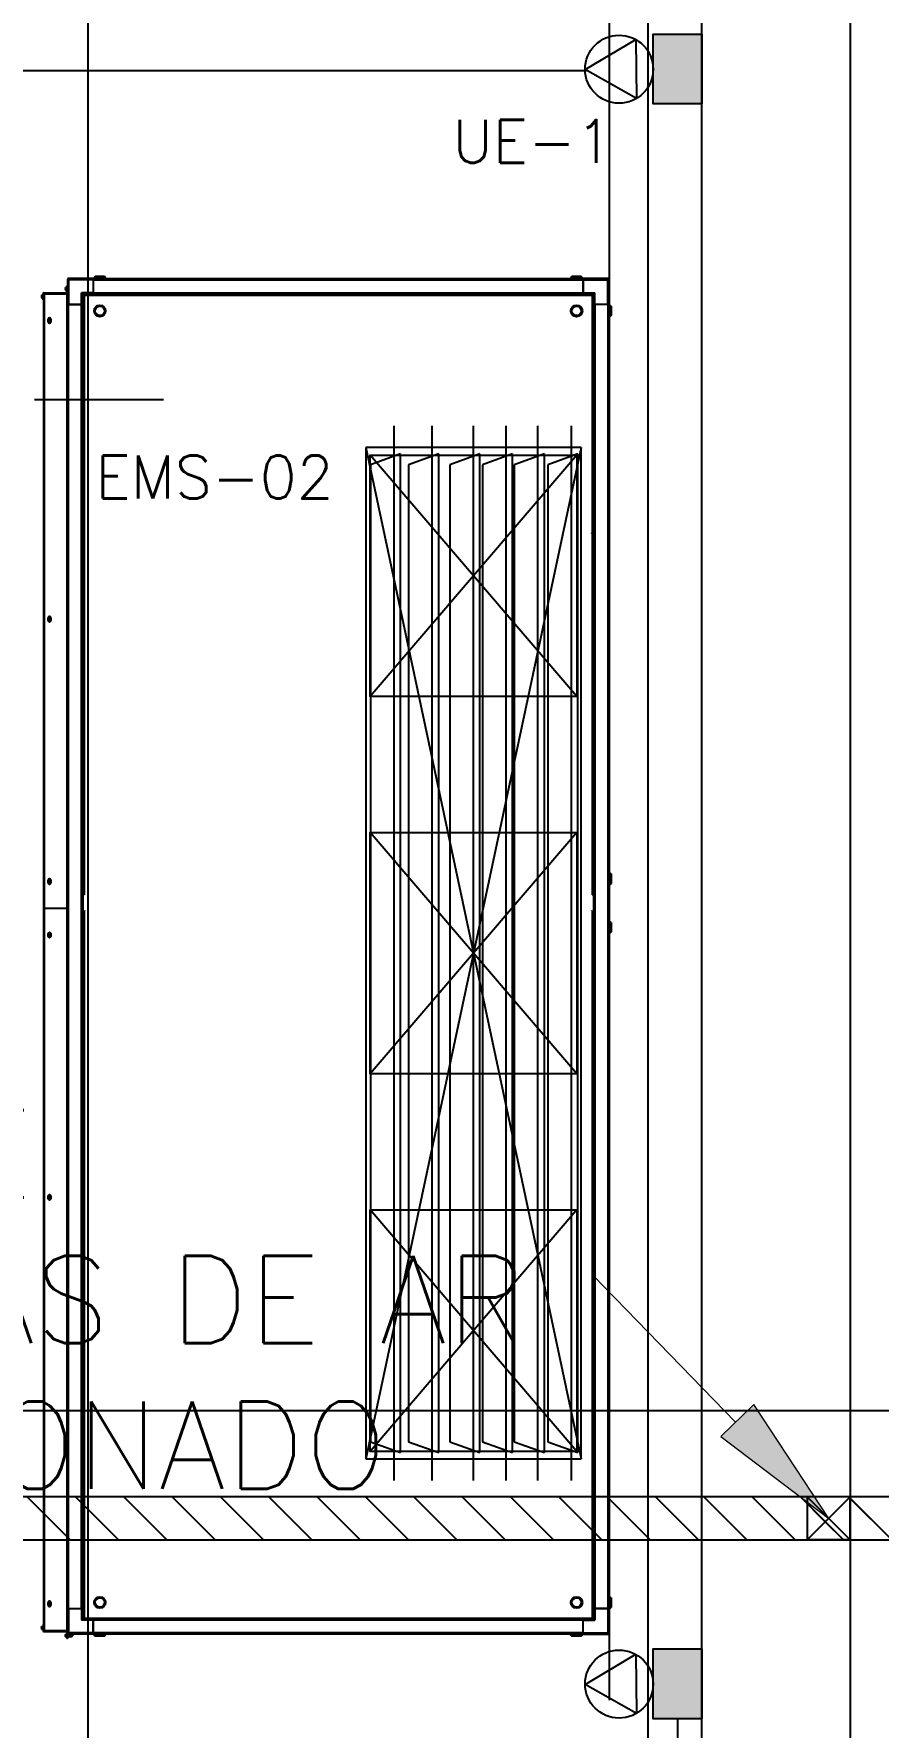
# Model space of a CAD drawing. Header units: metres. Extents: x -367 to 374, y -238 to 224.
# Drawn here: x 236.048 to 238.01, y 215.255 to 219.19 of the extents above; entities that cross this region are included whole.
import ezdxf
from ezdxf.enums import TextEntityAlignment as Align

# ---------------------------------------------------------------- set-up
doc = ezdxf.new("R2010")
doc.units = ezdxf.units.M
for name, color, linetype in [('ARCOND3', 3, 'Continuous'), ('EL-FIO', 3, 'Continuous'), ('ELE-ALIMENTADORES', 160, 'Continuous'), ('LA_BAU_BASES GERAIS_R00$0$ARQ-XREF-ATT', 8, 'Continuous'), ('LA_BAU_BASES GERAIS_R00$0$BASE', 253, 'Continuous'), ('LA_BAU_BASES GERAIS_R00$0$dutos', 31, 'Continuous'), ('LOG-INSTALAÇÕES', 160, 'Continuous')]:
    doc.layers.add(name, color=color, linetype=linetype)
doc.layers.add('ELETRODUTO QUE DESCE', color=2, linetype='Continuous', lineweight=20)
doc.styles.add('LA_BAU_BASES GERAIS_R00$0$R60-125-RS', font='romans.shx', dxfattribs={"height": 0.19})
doc.styles.add('LA_BAU_BASES GERAIS_R00$0$R80-100-RS', font='romans.shx', dxfattribs={"height": 0.203})
doc.styles.add('LA_BAU_BASES GERAIS_R00$0$ROMANS', font='romans.shx')
doc.styles.get("Standard").update_dxf_attribs({"font": 'romans.shx'})
pattern_1 = [(135, (-10.20181, -27.511), (-0.0561266, -0.0561266), [])]

# ---------------------------------------------------------------- blocks, each defined once
blk = doc.blocks.new('LA_BAU_BASES GERAIS_R00$0$LA_BAU_ALVENARIA TÉRREO_R01')
at = {"layer": 'LA_BAU_BASES GERAIS_R00$0$BASE', "linetype": 'Continuous'}
for p, q in [((237.6, 211.35), (237.6, 222.01)), ((237.945, 222.01), (237.945, 211.35))]:
    blk.add_line(p, q, dxfattribs=at)
blk = doc.blocks.new('LA_BAU_BASES GERAIS_R00$0$A$C5BA41825')
at = {"layer": 'LA_BAU_BASES GERAIS_R00$0$dutos', "color": 251}
for p, q in [((-29.2753, 43.5296), (-29.2753, 34.6221)), ((-29.3653, 41.2841), (-29.3653, 37.3781)), ((-30.5638, 40.6811), (-30.6208, 40.6811)), ((-30.6208, 40.6811), (-30.6208, 40.6211)), ((-30.5638, 40.6811), (-30.5638, 40.6473)), ((-30.5638, 40.6811), (-30.5638, 40.6449)), ((-30.5593, 40.6856), (-30.5618, 40.6831)), ((-30.5593, 40.6856), (-30.5618, 40.6831)), ((-30.5348, 40.6831), (-30.5618, 40.6831)), ((-30.5618, 40.6831), (-30.5348, 40.6831)), ((-30.5618, 40.6831), (-30.5618, 40.6811)), ((-30.5373, 40.6856), (-30.5593, 40.6856)), ((-30.5593, 40.6856), (-30.5374, 40.6856)), ((-30.5349, 40.6831), (-30.5374, 40.6856)), ((-30.5373, 40.6856), (-30.5348, 40.6831)), ((-30.5348, 40.6831), (-30.5348, 40.6811)), ((-30.5348, 40.6811), (-29.4253, 40.6811)), ((-29.4518, 40.6856), (-29.4543, 40.6831)), ((-29.4518, 40.6856), (-29.4543, 40.6831)), ((-29.4273, 40.6831), (-29.4543, 40.6831)), ((-29.4543, 40.6831), (-29.4273, 40.6831)), ((-29.4543, 40.6831), (-29.4543, 40.6811)), ((-29.4298, 40.6856), (-29.4518, 40.6856)), ((-29.4518, 40.6856), (-29.4299, 40.6856)), ((-29.4274, 40.6831), (-29.4299, 40.6856)), ((-29.4298, 40.6856), (-29.4273, 40.6831)), ((-29.4273, 40.6831), (-29.4273, 40.6811)), ((-29.3683, 40.6811), (-29.4253, 40.6811)), ((-29.4253, 40.6473), (-29.4253, 40.6811)), ((-29.4253, 40.6811), (-29.4253, 40.6449)), ((-29.3683, 40.6211), (-29.3683, 40.6811)), ((-30.6835, 40.6425), (-30.6809, 40.6425)), ((-30.6835, 40.6425), (-30.6835, 40.6362)), ((-30.6809, 40.6434), (-30.6803, 40.6434)), ((-30.6809, 40.6434), (-30.6809, 40.6354)), ((-30.6793, 40.6459), (-30.6803, 40.6459)), ((-30.6803, 40.6319), (-30.6803, 40.6459)), ((-30.6793, 40.6459), (-30.6239, 40.6459)), ((-30.6784, 40.6478), (-30.6253, 40.6478)), ((-30.6784, 40.6469), (-30.6784, 40.6478)), ((-30.6784, 40.6469), (-30.6253, 40.6469)), ((-30.6778, 40.6459), (-30.6778, 37.5399)), ((-30.628, 40.6605), (-30.6254, 40.6605)), ((-30.628, 40.6605), (-30.628, 40.6542)), ((-30.628, 40.6542), (-30.6254, 40.6542)), ((-30.6278, 40.6574), (-30.6254, 40.6574)), ((-30.6254, 40.6614), (-30.6247, 40.6614)), ((-30.6254, 40.6614), (-30.6254, 40.6534)), ((-30.6254, 40.6534), (-30.6247, 40.6534)), ((-30.6253, 40.6469), (-30.6253, 40.6478)), ((-30.6253, 40.6459), (-30.6253, 37.5399)), ((-30.6238, 40.6644), (-30.6247, 40.6644)), ((-30.6247, 40.6484), (-30.6247, 40.6644)), ((-30.6238, 40.6484), (-30.6247, 40.6484)), ((-30.5638, 40.6781), (-30.6238, 40.6781)), ((-30.6238, 40.6781), (-30.6238, 40.6211)), ((-30.5638, 40.6481), (-30.5908, 40.6481)), ((-30.5878, 40.6451), (-30.5908, 40.6481)), ((-30.5908, 40.6211), (-30.5908, 40.6481)), ((-30.5638, 40.6451), (-30.5878, 40.6451)), ((-30.5878, 40.6211), (-30.5878, 40.6451)), ((-30.5847, 40.6423), (-29.4028, 40.6423)), ((-30.5847, 40.6423), (-30.5847, 39.2489)), ((-30.5638, 40.6781), (-29.4253, 40.6781)), ((-30.5638, 40.6479), (-29.4253, 40.6479)), ((-30.5638, 40.6449), (-29.4253, 40.6449)), ((-30.5638, 40.6439), (-30.5638, 40.6449)), ((-30.5638, 40.6439), (-29.4044, 40.6439)), ((-29.4253, 40.6781), (-29.3653, 40.6781)), ((-29.4253, 40.6481), (-29.3983, 40.6481)), ((-29.4253, 40.6451), (-29.4013, 40.6451)), ((-29.4253, 40.6439), (-29.4253, 40.6449)), ((-29.4044, 40.6423), (-29.4044, 39.2489)), ((-29.4013, 40.6451), (-29.3983, 40.6481)), ((-29.4013, 40.6211), (-29.4013, 40.6451)), ((-29.3983, 40.6211), (-29.3983, 40.6481)), ((-29.3653, 40.6211), (-29.3653, 40.6781)), ((-30.6835, 40.6362), (-30.6809, 40.6362)), ((-30.6833, 40.6394), (-30.6809, 40.6394)), ((-30.6809, 40.6354), (-30.6803, 40.6354)), ((-30.6793, 40.6319), (-30.6803, 40.6319)), ((-30.6793, 40.6319), (-30.6793, 37.5539)), ((-30.5901, 40.6211), (-30.6238, 40.6211)), ((-30.6238, 40.6211), (-30.5876, 40.6211)), ((-30.6238, 37.5911), (-30.6238, 40.6211)), ((-30.6208, 37.5911), (-30.6208, 40.6211)), ((-30.5906, 37.5911), (-30.5906, 40.6211)), ((-30.5863, 40.6211), (-30.5876, 40.6211)), ((-30.5876, 37.5911), (-30.5876, 40.6211)), ((-30.5863, 39.2505), (-30.5863, 40.6211)), ((-29.4028, 40.6211), (-29.4015, 40.6211)), ((-29.4028, 40.6211), (-29.4028, 39.2505)), ((-29.3653, 40.6211), (-29.4015, 40.6211)), ((-29.4015, 40.6211), (-29.4015, 37.5911)), ((-29.3653, 40.6211), (-29.4004, 40.6211)), ((-29.3985, 40.6211), (-29.3985, 37.5911)), ((-29.3683, 40.6211), (-29.3683, 37.5911)), ((-29.3633, 40.6194), (-29.3653, 40.6194)), ((-29.3608, 40.6169), (-29.3633, 40.6194)), ((-29.3633, 40.6194), (-29.3633, 40.5924)), ((-29.3608, 40.6169), (-29.3608, 40.5949)), ((-30.6685, 40.5807), (-30.6685, 40.587)), ((-30.6659, 40.5776), (-30.6659, 40.5901)), ((-30.6622, 40.587), (-30.6622, 40.5807)), ((-29.3633, 40.5924), (-29.3653, 40.5924)), ((-29.3653, 40.5924), (-29.3653, 37.6185)), ((-29.3608, 40.5949), (-29.3633, 40.5924)), ((-30.7004, 40.4), (-30.4002, 40.4)), ((-29.8649, 37.8886), (-29.8649, 40.3386)), ((-29.776, 37.8886), (-29.776, 40.3386)), ((-29.6803, 37.8886), (-29.6803, 40.3386)), ((-29.6045, 37.8886), (-29.6045, 40.3386)), ((-29.5304, 37.8886), (-29.5304, 40.3386)), ((-29.4528, 37.8886), (-29.4528, 40.3386)), ((-29.9303, 40.2886), (-29.4303, 37.9386)), ((-29.4303, 40.2886), (-29.9303, 37.9386)), ((-29.4303, 40.2886), (-29.9303, 40.2886)), ((-29.9303, 40.2886), (-29.9303, 37.9386)), ((-29.4303, 37.9386), (-29.4303, 40.2886)), ((-29.4403, 40.2711), (-29.9203, 39.7101)), ((-29.4403, 39.7101), (-29.9203, 40.2711)), ((-29.8499, 40.2736), (-29.9199, 40.2486)), ((-29.9199, 40.2486), (-29.9199, 37.9786)), ((-29.8499, 37.9536), (-29.8499, 40.2736)), ((-29.761, 40.2736), (-29.831, 40.2486)), ((-29.831, 40.2486), (-29.831, 37.9786)), ((-29.761, 37.9536), (-29.761, 40.2736)), ((-29.6653, 40.2736), (-29.7353, 40.2486)), ((-29.7353, 40.2486), (-29.7353, 37.9786)), ((-29.6653, 37.9536), (-29.6653, 40.2736)), ((-29.5895, 40.2736), (-29.6595, 40.2486)), ((-29.6595, 40.2486), (-29.6595, 37.9786)), ((-29.5895, 37.9536), (-29.5895, 40.2736)), ((-29.5154, 40.2736), (-29.5854, 40.2486)), ((-29.5854, 40.2486), (-29.5854, 37.9786)), ((-29.5154, 37.9536), (-29.5154, 40.2736)), ((-29.4378, 40.2736), (-29.5078, 40.2486)), ((-29.5078, 40.2486), (-29.5078, 37.9786)), ((-29.4378, 37.9536), (-29.4378, 40.2736)), ((-29.4062, 40.09), (-29.4062, 40.089)), ((-29.4018, 40.1262), (-29.4044, 40.1262)), ((-29.4034, 40.1275), (-29.4034, 40.1262)), ((-29.4034, 40.09), (-29.4034, 40.0874)), ((-29.4018, 40.1262), (-29.4018, 40.09)), ((-30.6659, 39.8831), (-30.6659, 39.8956)), ((-30.6622, 39.8929), (-30.6685, 39.8929)), ((-30.6685, 39.8862), (-30.6685, 39.8925)), ((-30.6622, 39.8909), (-30.6685, 39.8909)), ((-30.6622, 39.8909), (-30.6685, 39.8909)), ((-30.6685, 39.8889), (-30.6622, 39.8889)), ((-30.6622, 39.8925), (-30.6622, 39.8862)), ((-29.4403, 39.3941), (-29.9203, 38.8331)), ((-29.4403, 38.8331), (-29.9203, 39.3941)), ((-30.6685, 39.2767), (-30.6685, 39.283)), ((-30.6659, 39.2736), (-30.6659, 39.2861)), ((-30.6622, 39.283), (-30.6622, 39.2767)), ((-29.3633, 39.3004), (-29.3653, 39.3004)), ((-29.3633, 39.2734), (-29.3653, 39.2734)), ((-29.3608, 39.2979), (-29.3633, 39.3004)), ((-29.3633, 39.3004), (-29.3633, 39.2734)), ((-29.3608, 39.2759), (-29.3633, 39.2734)), ((-29.3608, 39.2979), (-29.3608, 39.2759)), ((-30.5873, 39.213), (-30.5873, 39.2492)), ((-30.5847, 39.2492), (-30.5873, 39.2492)), ((-30.5858, 39.2492), (-30.5858, 39.2505)), ((-29.4018, 39.2492), (-29.4044, 39.2492)), ((-29.4034, 39.2505), (-29.4034, 39.2492)), ((-29.4018, 39.2492), (-29.4018, 39.213)), ((-30.6793, 39.2179), (-30.6238, 39.2179)), ((-30.5863, 37.5911), (-30.5863, 39.2104)), ((-30.5858, 39.2104), (-30.5858, 39.213)), ((-30.5847, 39.212), (-30.5847, 37.5686)), ((-30.583, 39.212), (-30.583, 39.213)), ((-29.4062, 39.213), (-29.4062, 39.212)), ((-29.4044, 39.212), (-29.4044, 37.5686)), ((-29.4034, 39.213), (-29.4034, 39.2104)), ((-29.4028, 39.2104), (-29.4028, 37.5911)), ((-29.3633, 39.1875), (-29.3653, 39.1875)), ((-29.3608, 39.185), (-29.3633, 39.1875)), ((-29.3633, 39.1875), (-29.3633, 39.1605)), ((-29.3608, 39.185), (-29.3608, 39.163)), ((-30.6685, 39.1527), (-30.6685, 39.159)), ((-30.6659, 39.1496), (-30.6659, 39.1621)), ((-30.6622, 39.159), (-30.6622, 39.1527)), ((-29.3633, 39.1605), (-29.3653, 39.1605)), ((-29.3608, 39.163), (-29.3633, 39.1605)), ((-30.6685, 38.5432), (-30.6685, 38.5495)), ((-30.6685, 38.5489), (-30.6622, 38.5489)), ((-30.6625, 38.5509), (-30.6682, 38.5509)), ((-30.6625, 38.5509), (-30.6682, 38.5509)), ((-30.6659, 38.5401), (-30.6659, 38.5526)), ((-30.6622, 38.5495), (-30.6622, 38.5432)), ((-29.4403, 38.5171), (-29.9203, 37.9561)), ((-29.4403, 37.9561), (-29.9203, 38.5171)), ((-29.9199, 37.9786), (-29.8499, 37.9536)), ((-29.831, 37.9786), (-29.761, 37.9536)), ((-29.7353, 37.9786), (-29.6653, 37.9536)), ((-29.6595, 37.9786), (-29.5895, 37.9536)), ((-29.5854, 37.9786), (-29.5154, 37.9536)), ((-29.5078, 37.9786), (-29.4378, 37.9536)), ((-29.9303, 37.9386), (-29.4303, 37.9386)), ((-29.3633, 37.6185), (-29.3653, 37.6185)), ((-29.3608, 37.616), (-29.3633, 37.6185)), ((-29.3633, 37.6185), (-29.3633, 37.5915)), ((-29.3608, 37.616), (-29.3608, 37.594)), ((-30.6685, 37.5987), (-30.6685, 37.605)), ((-30.6659, 37.5956), (-30.6659, 37.6081)), ((-30.6622, 37.605), (-30.6622, 37.5987)), ((-30.6238, 37.5911), (-30.6238, 37.5341)), ((-30.6238, 37.5911), (-30.5887, 37.5911)), ((-30.6238, 37.5911), (-30.5876, 37.5911)), ((-30.6208, 37.5911), (-30.6208, 37.5311)), ((-30.5908, 37.5911), (-30.5908, 37.5641)), ((-30.5878, 37.5911), (-30.5878, 37.5671)), ((-30.5863, 37.5911), (-30.5876, 37.5911)), ((-29.4028, 37.5911), (-29.4015, 37.5911)), ((-29.3653, 37.5911), (-29.4015, 37.5911)), ((-29.4013, 37.5911), (-29.4013, 37.5671)), ((-29.3991, 37.5911), (-29.3653, 37.5911)), ((-29.3983, 37.5911), (-29.3983, 37.5641)), ((-29.3683, 37.5911), (-29.3683, 37.5311)), ((-29.3633, 37.5915), (-29.3653, 37.5915)), ((-29.3653, 37.5341), (-29.3653, 37.5911)), ((-29.3608, 37.594), (-29.3633, 37.5915)), ((-30.6835, 37.5495), (-30.6835, 37.5432)), ((-30.6835, 37.5495), (-30.6809, 37.5495)), ((-30.6835, 37.5432), (-30.6809, 37.5432)), ((-30.6833, 37.5464), (-30.6809, 37.5464)), ((-30.6809, 37.5504), (-30.6809, 37.5424)), ((-30.6809, 37.5504), (-30.6803, 37.5504)), ((-30.6809, 37.5424), (-30.6803, 37.5424)), ((-30.6803, 37.5539), (-30.6803, 37.5398)), ((-30.6793, 37.5539), (-30.6803, 37.5539)), ((-30.6793, 37.5398), (-30.6803, 37.5398)), ((-30.6793, 37.5399), (-30.6239, 37.5399)), ((-30.6784, 37.5389), (-30.6784, 37.5379)), ((-30.6784, 37.5389), (-30.6253, 37.5389)), ((-30.6784, 37.5379), (-30.6253, 37.5379)), ((-30.6254, 37.5324), (-30.6254, 37.5244)), ((-30.6254, 37.5324), (-30.6247, 37.5324)), ((-30.6253, 37.5389), (-30.6253, 37.5379)), ((-30.6247, 37.5374), (-30.6247, 37.5214)), ((-30.6238, 37.5374), (-30.6247, 37.5374)), ((-30.5638, 37.5341), (-30.6238, 37.5341)), ((-30.6238, 37.5337), (-30.6238, 37.5214)), ((-30.5878, 37.5671), (-30.5908, 37.5641)), ((-30.5638, 37.5641), (-30.5908, 37.5641)), ((-30.5847, 37.5671), (-30.5878, 37.5671)), ((-30.5847, 37.5686), (-29.4028, 37.5686)), ((-30.5638, 37.5311), (-30.5638, 37.567)), ((-29.4044, 37.567), (-30.5638, 37.567)), ((-30.5638, 37.5648), (-30.5638, 37.5311)), ((-29.4253, 37.5642), (-30.5638, 37.5642)), ((-29.4253, 37.5341), (-30.5638, 37.5341)), ((-29.4253, 37.5311), (-29.4253, 37.567)), ((-29.4253, 37.5311), (-29.4253, 37.5648)), ((-29.4253, 37.5641), (-29.3983, 37.5641)), ((-29.4253, 37.5341), (-29.3653, 37.5341)), ((-29.4044, 37.5671), (-29.4013, 37.5671)), ((-29.4013, 37.5671), (-29.3983, 37.5641)), ((-30.628, 37.5315), (-30.628, 37.5252)), ((-30.628, 37.5315), (-30.6254, 37.5315)), ((-30.628, 37.5252), (-30.6254, 37.5252)), ((-30.6278, 37.5284), (-30.6254, 37.5284)), ((-30.6254, 37.5244), (-30.6247, 37.5244)), ((-30.6238, 37.5214), (-30.6247, 37.5214)), ((-30.6238, 37.5305), (-30.6169, 37.5305)), ((-30.6238, 37.5263), (-30.6169, 37.5263)), ((-30.5638, 37.5311), (-30.6208, 37.5311)), ((-30.6169, 37.5305), (-30.6132, 37.5305)), ((-30.6169, 37.5263), (-30.6132, 37.5263)), ((-30.6167, 37.5263), (-30.6167, 37.5262)), ((-30.6123, 37.5286), (-30.6165, 37.5304)), ((-30.6132, 37.5305), (-30.6121, 37.5289)), ((-30.6132, 37.5263), (-30.6121, 37.5278)), ((-30.6132, 37.5263), (-30.6121, 37.5278)), ((-30.6132, 37.5263), (-30.6132, 37.5277)), ((-30.6121, 37.5278), (-30.6121, 37.5278)), ((-30.6117, 37.5284), (-30.612, 37.5283)), ((-30.5618, 37.5291), (-30.5618, 37.5311)), ((-29.4253, 37.5311), (-30.5618, 37.5311)), ((-30.5618, 37.5291), (-30.5593, 37.5266)), ((-30.5593, 37.5266), (-30.5618, 37.5291)), ((-30.5348, 37.5291), (-30.5618, 37.5291)), ((-30.5618, 37.5291), (-30.5348, 37.5291)), ((-30.5374, 37.5266), (-30.5593, 37.5266)), ((-30.5373, 37.5266), (-30.5593, 37.5266)), ((-30.5374, 37.5266), (-30.5349, 37.5291)), ((-30.5373, 37.5266), (-30.5348, 37.5291)), ((-30.5348, 37.5291), (-30.5348, 37.5311)), ((-29.4543, 37.5291), (-29.4543, 37.5311)), ((-29.4543, 37.5291), (-29.4518, 37.5266)), ((-29.4518, 37.5266), (-29.4543, 37.5291)), ((-29.4273, 37.5291), (-29.4543, 37.5291)), ((-29.4543, 37.5291), (-29.4273, 37.5291)), ((-29.4299, 37.5266), (-29.4518, 37.5266)), ((-29.4298, 37.5266), (-29.4518, 37.5266)), ((-29.4299, 37.5266), (-29.4274, 37.5291)), ((-29.4298, 37.5266), (-29.4273, 37.5291)), ((-29.4273, 37.5291), (-29.4273, 37.5311)), ((-29.4253, 37.5311), (-29.3683, 37.5311))]:
    blk.add_line(p, q, dxfattribs=at)
for points in [[(-30.6835, 40.6416), (-30.6835, 40.6419), (-30.6834, 40.6422), (-30.6833, 40.6425)], [(-30.628, 40.6596), (-30.6279, 40.6599), (-30.6278, 40.6602), (-30.6278, 40.6605)], [(-30.6278, 40.6574), (-30.6278, 40.6577), (-30.6279, 40.658), (-30.628, 40.6582)], [(-30.628, 40.6565), (-30.6279, 40.6568), (-30.6278, 40.6571), (-30.6278, 40.6574)], [(-30.6278, 40.6542), (-30.6278, 40.6545), (-30.6279, 40.6548), (-30.628, 40.6551)], [(-30.6833, 40.6394), (-30.6834, 40.6397), (-30.6835, 40.64), (-30.6835, 40.6402)], [(-30.6835, 40.6385), (-30.6835, 40.6388), (-30.6834, 40.6391), (-30.6833, 40.6394)], [(-30.6833, 40.6362), (-30.6834, 40.6365), (-30.6835, 40.6368), (-30.6835, 40.6371)], [(-30.6835, 37.5486), (-30.6835, 37.5489), (-30.6834, 37.5492), (-30.6833, 37.5495)], [(-30.6833, 37.5464), (-30.6834, 37.5467), (-30.6835, 37.547), (-30.6835, 37.5472)], [(-30.6835, 37.5455), (-30.6835, 37.5458), (-30.6834, 37.5461), (-30.6833, 37.5464)], [(-30.6833, 37.5432), (-30.6834, 37.5435), (-30.6835, 37.5438), (-30.6835, 37.5441)], [(-30.628, 37.5306), (-30.6279, 37.5309), (-30.6278, 37.5312), (-30.6278, 37.5315)], [(-30.6278, 37.5284), (-30.6278, 37.5287), (-30.6279, 37.529), (-30.628, 37.5292)], [(-30.628, 37.5275), (-30.6279, 37.5278), (-30.6278, 37.5281), (-30.6278, 37.5284)], [(-30.6278, 37.5252), (-30.6278, 37.5255), (-30.6279, 37.5258), (-30.628, 37.5261)], [(-30.6169, 37.5305), (-30.617, 37.5305), (-30.6171, 37.5304), (-30.6171, 37.5304), (-30.6171, 37.5303), (-30.6171, 37.5303), (-30.6171, 37.5302), (-30.617, 37.5301), (-30.6169, 37.5299), (-30.6168, 37.5298), (-30.6166, 37.5297), (-30.6164, 37.5295), (-30.6162, 37.5294), (-30.616, 37.5292), (-30.6157, 37.529), (-30.6153, 37.5288), (-30.615, 37.5286), (-30.6146, 37.5284)], [(-30.6165, 37.5304), (-30.6166, 37.5304), (-30.6168, 37.5304), (-30.6169, 37.5304), (-30.6169, 37.5303), (-30.617, 37.5303), (-30.617, 37.5302), (-30.6169, 37.5302), (-30.6168, 37.5301), (-30.6167, 37.53), (-30.6166, 37.5299), (-30.6165, 37.5298), (-30.6163, 37.5297), (-30.616, 37.5296), (-30.6158, 37.5294), (-30.6155, 37.5293), (-30.6152, 37.5291), (-30.6148, 37.529), (-30.6144, 37.5288)], [(-30.6169, 37.5305), (-30.6167, 37.5305), (-30.6166, 37.5304), (-30.6165, 37.5304)], [(-30.6146, 37.5284), (-30.6142, 37.5281), (-30.6137, 37.5279), (-30.6132, 37.5277)], [(-30.6144, 37.5288), (-30.614, 37.5286), (-30.6137, 37.5285), (-30.6133, 37.5283)], [(-30.6133, 37.5283), (-30.6132, 37.5284), (-30.6129, 37.5284)], [(-30.6132, 37.5278), (-30.6132, 37.528), (-30.6132, 37.5281), (-30.6132, 37.5282), (-30.6133, 37.5283), (-30.6133, 37.5283)], [(-30.6132, 37.5278), (-30.6131, 37.5278), (-30.6129, 37.5278), (-30.6128, 37.5278), (-30.6127, 37.5279), (-30.6126, 37.5279), (-30.6125, 37.5279), (-30.6124, 37.5278), (-30.6123, 37.5278), (-30.6122, 37.5278), (-30.6121, 37.5278), (-30.6121, 37.5278)], [(-30.6132, 37.5278), (-30.6132, 37.5278), (-30.6132, 37.5277), (-30.6132, 37.5277)], [(-30.6129, 37.5284), (-30.6128, 37.5284), (-30.6127, 37.5284), (-30.6126, 37.5284), (-30.6125, 37.5284), (-30.6125, 37.5285), (-30.6124, 37.5285), (-30.6123, 37.5285), (-30.6123, 37.5285), (-30.6123, 37.5285), (-30.6123, 37.5286), (-30.6123, 37.5286)], [(-30.6123, 37.5286), (-30.6122, 37.5285), (-30.6121, 37.5285), (-30.612, 37.5284)], [(-30.6121, 37.5289), (-30.612, 37.5288), (-30.612, 37.5287), (-30.612, 37.5286), (-30.612, 37.5285), (-30.612, 37.5284)], [(-30.612, 37.5284), (-30.612, 37.5283), (-30.612, 37.5281), (-30.612, 37.528), (-30.612, 37.5279), (-30.6121, 37.5278)]]:
    blk.add_lwpolyline(points, dxfattribs=at)
for points in [[(-29.4403, 40.2711), (-29.4403, 39.7101), (-29.9203, 39.7101), (-29.9203, 40.2711)], [(-29.4403, 39.3941), (-29.4403, 38.8331), (-29.9203, 38.8331), (-29.9203, 39.3941)], [(-29.4403, 38.5171), (-29.4403, 37.9561), (-29.9203, 37.9561), (-29.9203, 38.5171)]]:
    blk.add_lwpolyline(points, close=True, dxfattribs=at)
for centre, radius in [((-30.5483, 40.6059), 0.0135), ((-30.5483, 40.6059), 0.011), ((-29.4408, 40.6059), 0.0135), ((-29.4408, 40.6059), 0.011), ((-30.5483, 37.605), 0.0135), ((-30.5483, 37.605), 0.011), ((-29.4408, 37.605), 0.0135), ((-29.4408, 37.605), 0.011)]:
    blk.add_circle(centre, radius, dxfattribs=at)
for centre, radius, start, end in [((-30.6208, 40.6781), 0.003, 90, 180), ((-29.3683, 40.6781), 0.003, 0, 90), ((-30.6784, 40.6459), 0.0019, 90, 180), ((-30.6784, 40.6459), 0.00095, 90, 180), ((-30.6253, 40.6484), 0.00055, 270, 0), ((-30.6253, 40.6484), 0.0015, 270, 347.6568), ((-30.6653, 40.587), 0.00315, 0, 180), ((-30.6653, 40.5807), 0.00315, 180, 0), ((-30.6653, 39.8925), 0.00315, 0, 180), ((-30.6653, 39.8862), 0.00315, 180, 0), ((-30.6653, 39.283), 0.00315, 0, 180), ((-30.6653, 39.2767), 0.00315, 180, 0), ((-30.6653, 39.159), 0.00315, 0, 180), ((-30.6653, 39.1527), 0.00315, 180, 0), ((-30.6653, 38.5495), 0.00315, 0, 180), ((-30.6653, 38.5432), 0.00315, 180, 0), ((-30.6653, 37.605), 0.00315, 0, 180), ((-30.6653, 37.5987), 0.00315, 180, 0), ((-30.6784, 37.5398), 0.0019, 180, 270), ((-30.6784, 37.5398), 0.00095, 180, 270), ((-30.6253, 37.5374), 0.0015, 12.3432, 90), ((-30.6253, 37.5374), 0.00055, 0, 90), ((-30.6208, 37.5341), 0.003, 180, 270), ((-30.6208, 37.5341), 0.003, 187.4011, 270), ((-29.3683, 37.5341), 0.003, 270, 0)]:
    blk.add_arc(centre, radius, start, end, dxfattribs=at)
at = {"layer": 'LA_BAU_BASES GERAIS_R00$0$dutos', "color": 251, "style": 'LA_BAU_BASES GERAIS_R00$0$ROMANS'}
blk.add_text('EMS-02', height=0.1, dxfattribs=at).set_placement((-30.5582, 40.1698))
blk = doc.blocks.new('LA_BAU_BASES GERAIS_R00')
at = {"layer": 'LA_BAU_BASES GERAIS_R00$0$ARQ-XREF-ATT'}
blk.add_blockref('LA_BAU_BASES GERAIS_R00$0$A$C5BA41825', (266.75, 177.94), dxfattribs=at)
at = {"layer": 'LA_BAU_BASES GERAIS_R00$0$BASE'}
blk.add_blockref('LA_BAU_BASES GERAIS_R00$0$LA_BAU_ALVENARIA TÉRREO_R01', (0, 0), dxfattribs=at)
at = {"layer": 'LA_BAU_BASES GERAIS_R00$0$BASE', "insert": (234.8852, 216.6886), "char_height": 0.203, "width": 2.644522, "attachment_point": 1, "style": 'LA_BAU_BASES GERAIS_R00$0$R80-100-RS'}
blk.add_mtext('CASA DE MÁQUINAS DE AR CONDICIONADO', dxfattribs=at)
at = {"layer": 'LA_BAU_BASES GERAIS_R00$0$BASE', "style": 'LA_BAU_BASES GERAIS_R00$0$R60-125-RS'}
for p in [(242.7816, 218.9192), (358.6366, 192.9642)]:
    blk.add_attdef('S', text='', height=0.19, rotation=90, dxfattribs=at).set_placement(p, align=Align.MIDDLE_CENTER)
at = {"layer": 'LA_BAU_BASES GERAIS_R00$0$BASE', "style": 'LA_BAU_BASES GERAIS_R00$0$R80-100-RS'}
blk.add_attdef('ACESSO', text='', height=0.203, dxfattribs=at).set_placement((365.9223, 191.9868), align=Align.TOP_CENTER)
at = {"layer": 'LA_BAU_BASES GERAIS_R00$0$BASE', "style": 'LA_BAU_BASES GERAIS_R00$0$R60-125-RS'}
blk.add_attdef('S', text='', height=0.19, dxfattribs=at).set_placement((266.1142, 180.9134), align=Align.MIDDLE_CENTER)
blk = doc.blocks.new('A$C04634F56')
at = {"layer": 'ARCOND3', "color": 10}
blk.add_lwpolyline([(1.25, 0.33), (1.25, 4.67), (5, 2.5)], close=True, dxfattribs=at)
blk.add_circle((2.5, 2.5), 2.5, dxfattribs=at)

msp = doc.modelspace()

# ---------------------------------------------------------------- hatches: boundary and pattern name
at = {"layer": 'ELE-ALIMENTADORES'}
for points in [[(237.6, 219.1892), (237.6, 219.027), (237.4868, 219.027), (237.4868, 219.1892)], [(237.6, 215.4373), (237.6, 215.275), (237.4868, 215.275), (237.4868, 215.4373)]]:
    msp.add_hatch(color=10, dxfattribs=at).paths.add_polyline_path(points)
at = {"layer": 'ELETRODUTO QUE DESCE'}
msp.add_hatch(color=4, dxfattribs=at).paths.add_polyline_path([(237.7207, 216.0048), (237.6441, 215.9304), (237.895, 215.7404)])
at = {"layer": 'LOG-INSTALAÇÕES', "ltscale": 10}
h = msp.add_hatch(dxfattribs=at)
h.set_pattern_fill('ANSI31', color=2, scale=0.025, angle=90, style=0)
h.set_pattern_definition(pattern_1)
h.paths.add_polyline_path([(237.845, 215.7904), (237.945, 215.7904), (237.945, 215.6904), (237.845, 215.6904)], flags=16)
edge = h.paths.add_edge_path(flags=0)
edge.add_line((237.845, 215.7904), (237.945, 215.6904))
edge.add_line((237.845, 215.7904), (237.845, 215.6904))
edge.add_line((237.845, 215.6904), (237.945, 215.6904))
h.paths.add_polyline_path([(237.945, 215.7904), (237.845, 215.7904), (237.945, 215.6904), (237.845, 215.6904)], flags=0)
h.paths.add_polyline_path([(237.945, 215.6904), (237.945, 215.7904)], flags=16)
edge = h.paths.add_edge_path()
edge.add_line((237.945, 215.6904), (237.845, 215.6904))
edge.add_line((237.945, 215.6904), (242.9206, 215.6904))
edge.add_line((242.9206, 215.6904), (242.9206, 215.7904))
edge.add_line((242.9206, 215.7904), (234.65, 215.7904))
edge.add_line((234.65, 215.7904), (234.55, 215.7904))
edge.add_line((234.55, 215.7904), (234.65, 215.6904))
edge.add_line((234.65, 215.6904), (237.845, 215.6904))
h = msp.add_hatch(dxfattribs=at)
h.set_pattern_fill('ANSI31', color=2, scale=0.025, angle=90, style=0)
h.set_pattern_definition(pattern_1)
h.paths.add_polyline_path([(237.845, 215.7904), (237.945, 215.7904), (237.945, 215.6904), (237.845, 215.6904)], flags=16)
edge = h.paths.add_edge_path(flags=0)
edge.add_line((237.845, 215.7904), (237.945, 215.6904))
edge.add_line((237.845, 215.7904), (237.845, 215.6904))
edge.add_line((237.845, 215.6904), (237.945, 215.6904))
h.paths.add_polyline_path([(234.55, 212.5609), (234.65, 212.6609), (234.55, 212.6609)], flags=16)
edge = h.paths.add_edge_path()
edge.add_line((242.9206, 215.7904), (237.945, 215.7904))
edge.add_line((237.845, 215.6904), (237.945, 215.7904))
edge.add_line((234.65, 215.6904), (237.845, 215.6904))
edge.add_line((234.55, 215.7904), (234.65, 215.6904))
edge.add_line((234.55, 215.7904), (234.55, 212.6609))
edge.add_line((234.55, 212.6609), (234.65, 212.5609))
edge.add_line((234.65, 212.6609), (234.65, 212.5609))
edge.add_line((234.65, 212.6609), (234.65, 215.7904))
edge.add_line((234.65, 215.7904), (242.9206, 215.7904))
h.paths.add_polyline_path([(237.945, 215.7904), (237.845, 215.7904), (237.945, 215.6904), (237.845, 215.6904)], flags=0)
h.paths.add_polyline_path([(237.945, 215.6904), (237.945, 215.7904)], flags=16)
h = msp.add_hatch(dxfattribs=at)
h.set_pattern_fill('ANSI31', color=2, scale=0.025, angle=90, style=0)
h.set_pattern_definition(pattern_1)
h.paths.add_polyline_path([(237.845, 215.7904), (237.945, 215.7904), (237.945, 215.6904), (237.845, 215.6904)], flags=16)
edge = h.paths.add_edge_path(flags=0)
edge.add_line((237.845, 215.7904), (237.945, 215.6904))
edge.add_line((237.845, 215.7904), (237.845, 215.6904))
edge.add_line((237.845, 215.6904), (237.945, 215.6904))
edge = h.paths.add_edge_path(flags=17)
edge.add_line((242.9206, 215.7904), (237.945, 215.7904))
edge.add_line((242.9206, 215.6904), (242.9206, 215.7904))
edge.add_line((237.945, 215.6904), (242.9206, 215.6904))
edge.add_line((237.945, 215.7904), (237.945, 215.6904))
h.paths.add_polyline_path([(237.945, 215.7904), (237.845, 215.7904), (237.945, 215.6904), (237.845, 215.6904)], flags=0)
h.paths.add_polyline_path([(237.945, 215.6904), (237.945, 215.7904)], flags=16)

# ---------------------------------------------------------------- linework, layer by layer
at = {"layer": 'EL-FIO', "color": 160}
for p, q in [((236.1739, 220.442), (236.1739, 200.9573)), ((234.5433, 219.1046), (237.3324, 219.1046)), ((238.0745, 215.9905), (234.5306, 215.9905)), ((237.5434, 215.275), (237.5434, 212.2267))]:
    msp.add_line(p, q, dxfattribs=at)
at = {"layer": 'ELE-ALIMENTADORES', "color": 10}
for points in [[(237.6, 219.1892), (237.6, 219.027), (237.4868, 219.027), (237.4868, 219.1892)], [(237.6, 215.4373), (237.6, 215.275), (237.4868, 215.275), (237.4868, 215.4373)]]:
    msp.add_lwpolyline(points, close=True, dxfattribs=at)
at = {"layer": 'ELE-ALIMENTADORES', "color": 3}
for points in [[(242.9206, 215.7904), (237.945, 215.7904), (237.845, 215.7904), (237.845, 215.6904), (237.945, 215.6904), (237.945, 215.7904), (237.845, 215.7904), (237.945, 215.6904), (237.845, 215.6904), (237.945, 215.7904), (237.945, 215.6904), (242.9206, 215.6904), (242.9206, 215.7904), (234.65, 215.7904)], [(242.9206, 215.7904), (237.945, 215.7904), (237.845, 215.7904), (237.845, 215.6904), (237.945, 215.6904), (237.945, 215.7904), (237.845, 215.7904), (237.945, 215.6904), (237.845, 215.6904), (237.945, 215.7904), (237.945, 215.6904), (242.9206, 215.6904), (242.9206, 215.7904), (234.65, 215.7904)], [(234.65, 215.6904), (237.845, 215.6904)], [(234.65, 215.6904), (237.845, 215.6904)]]:
    msp.add_lwpolyline(points, dxfattribs=at)
at = {"layer": 'ELETRODUTO QUE DESCE', "color": 4}
for p, q in [((237.3485, 216.3036), (237.6784, 215.9637)), ((237.7207, 216.0048), (237.6441, 215.9304)), ((237.895, 215.7404), (237.7207, 216.0048)), ((237.6441, 215.9304), (237.895, 215.7404))]:
    msp.add_line(p, q, dxfattribs=at)

# ---------------------------------------------------------------- block references
at = {"layer": 'ELE-ALIMENTADORES', "color": 2}
msp.add_blockref('LA_BAU_BASES GERAIS_R00', (0, 0), dxfattribs=at)
at = {"layer": 'ELE-ALIMENTADORES', "color": 10, "xscale": 0.03164062500005538, "yscale": 0.03164062499990905, "zscale": 0.03164062500000001, "rotation": 180.6578597473764}
for p in [(237.4862, 219.1874), (237.4862, 215.4355)]:
    msp.add_blockref('A$C04634F56', p, dxfattribs=at)

# ---------------------------------------------------------------- texts
at = {"layer": 'ELE-ALIMENTADORES', "color": 10}
msp.add_text('UE-1', height=0.1, dxfattribs=at).set_placement((237.207, 218.8898), align=Align.CENTER)

doc.saveas('drawing.dxf')
